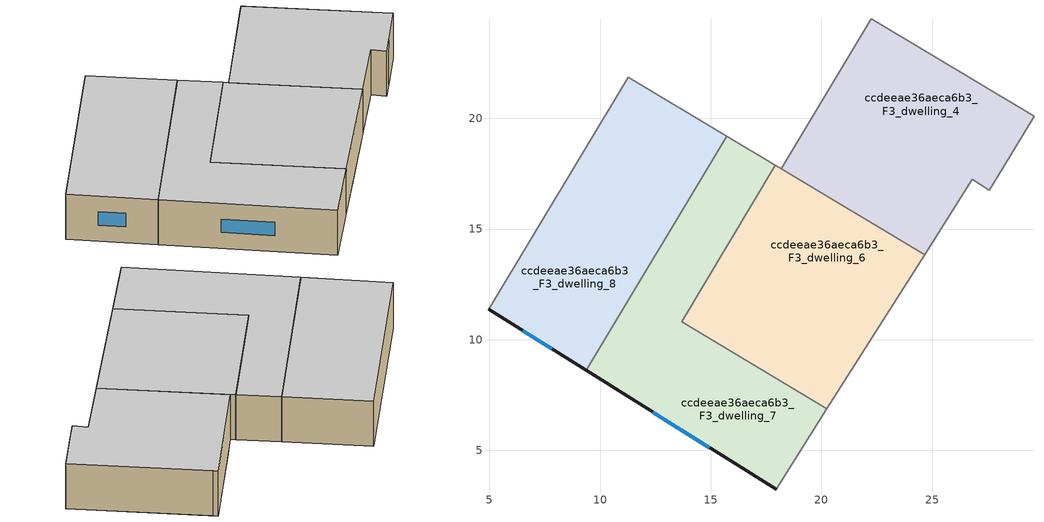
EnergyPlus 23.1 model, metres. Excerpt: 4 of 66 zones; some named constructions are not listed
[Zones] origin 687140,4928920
ccdeeae36aeca6b3_F3_dwelling_4
 floor to ccdeeae36aeca6b3_F2_dwelling_7 (EU_floor_Construction): 29.6,20.09 28.19,17.75 27.57,16.75 26.82,17.25 26.66,16.99 20.09,20.7 21.9,23.91 22.26,24.5 z9
 floor to ccdeeae36aeca6b3_F2_dwelling_8 (EU_floor_Construction): 26.66,16.99 24.65,13.83 18.35,17.62 20.09,20.7 z9
 floor to ccdeeae36aeca6b3_F2_dwelling_2 (EU_floor_Construction): 21.9,23.91 19.07,18.9 18.94,18.97 z9
 floor to ccdeeae36aeca6b3_F2_dwelling_3 (EU_floor_Construction): 19.07,18.9 18.35,17.62 18.18,17.72 18.94,18.97 z9
 wall adiabatic (EU_wall_Construction): 24.65,13.83 26.82,17.25 27.57,16.75 28.19,17.75 29.6,20.09 z9:12
 wall to ccdeeae36aeca6b3_F3_dwelling_5 (EU_wall_Construction): 22.26,24.5 18.18,17.72 z9:12
 wall to ccdeeae36aeca6b3_F3_dwelling_2 (EU_wall_Construction): 29.6,20.09 22.48,24.36 z9:12
 wall to ccdeeae36aeca6b3_F3_dwelling_6 (EU_wall_Construction): 18.18,17.72 24.65,13.83 z9:12
 wall to ccdeeae36aeca6b3_F3_dwelling_3 (EU_wall_Construction): 22.48,24.36 22.26,24.5 z9:12
 ceiling to ccdeeae36aeca6b3_F4_dwelling_4 (EU_floor_Construction): 27.57,16.75 28.19,17.75 29.6,20.09 22.26,24.5 18.18,17.72 24.65,13.83 26.82,17.25 z12
ccdeeae36aeca6b3_F3_dwelling_6
 floor to ccdeeae36aeca6b3_F2_dwelling_8 (EU_floor_Construction): 24.65,13.83 22.46,10.38 16.24,13.89 18.35,17.62 z9
 floor to ccdeeae36aeca6b3_F2_dwelling_4 (EU_floor_Construction): 15.66,12.87 14.29,10.45 13.68,10.82 15.1,13.19 z9
 floor to ccdeeae36aeca6b3_F2_dwelling_9 (EU_floor_Construction): 22.46,10.38 20.25,6.88 14.29,10.45 16.24,13.89 z9
 floor to ccdeeae36aeca6b3_F2_dwelling_3 (EU_floor_Construction): 18.35,17.62 15.66,12.87 15.1,13.19 17.92,17.88 z9
 wall to ccdeeae36aeca6b3_F3_dwelling_7 (EU_wall_Construction): 17.92,17.88 13.68,10.82 20.25,6.88 z9:12
 wall adiabatic (EU_wall_Construction): 20.25,6.88 24.65,13.83 z9:12
 wall to ccdeeae36aeca6b3_F3_dwelling_5 (EU_wall_Construction): 18.18,17.72 17.92,17.88 z9:12
 ceiling to ccdeeae36aeca6b3_F4_dwelling_6 (EU_floor_Construction): 20.25,6.88 24.65,13.83 17.92,17.88 13.68,10.82 z12
ccdeeae36aeca6b3_F3_dwelling_7
 floor to ccdeeae36aeca6b3_F2_dwelling_4 (EU_floor_Construction): 15.1,13.19 13.68,10.82 14.29,10.45 12.24,6.82 9.37,8.62 12.87,14.45 z9
 floor to ccdeeae36aeca6b3_F2_dwelling_9 (EU_floor_Construction): 20.25,6.88 17.94,3.25 12.24,6.82 14.29,10.45 z9
 floor to ccdeeae36aeca6b3_F2_dwelling_3 (EU_floor_Construction): 17.92,17.88 15.1,13.19 12.87,14.45 15.72,19.2 z9
 wall outside (EU_wall_Construction): 9.37,8.62 17.94,3.25 z9:12
 wall adiabatic (EU_wall_Construction): 17.94,3.25 20.25,6.88 z9:12
 wall to ccdeeae36aeca6b3_F3_dwelling_8 (EU_wall_Construction): 15.72,19.2 9.37,8.62 z9:12
 wall to ccdeeae36aeca6b3_F3_dwelling_5 (EU_wall_Construction): 17.92,17.88 15.72,19.2 z9:12
 window (EU_Window_Construction): 12.37,6.73 14.94,5.13 z10.05:10.95
 ceiling to ccdeeae36aeca6b3_F4_dwelling_7 (EU_floor_Construction): 17.94,3.25 20.25,6.88 13.68,10.82 17.92,17.88 15.72,19.2 9.37,8.62 z12
ccdeeae36aeca6b3_F3_dwelling_8
 floor to ccdeeae36aeca6b3_F2_dwelling_3 (EU_floor_Construction): 15.72,19.2 12.87,14.45 8.35,17.01 11.27,21.87 z9
 floor to ccdeeae36aeca6b3_F2_dwelling_4 (EU_floor_Construction): 12.87,14.45 9.37,8.62 4.95,11.38 8.35,17.01 z9
 wall outside (EU_wall_Construction): 4.95,11.38 9.37,8.62 z9:12
 wall adiabatic (EU_wall_Construction): 11.27,21.87 4.95,11.38 z9:12
 wall to ccdeeae36aeca6b3_F3_dwelling_5 (EU_wall_Construction): 15.72,19.2 11.27,21.87 z9:12
 window (EU_Window_Construction): 6.5,10.41 7.82,9.58 z10.05:10.95
 ceiling to ccdeeae36aeca6b3_F4_dwelling_8 (EU_floor_Construction): 9.37,8.62 15.72,19.2 11.27,21.87 4.95,11.38 z12
[SCHEDULE:FILE] Column Number=1; Rows to Skip at Top=0; Number of Hours of Data=8760; Column Separator=Comma; Interpolate to Timestep=No; Minutes per Item=60; Adjust Schedule for Daylight Savings=Yes
Name | File
EU_Step8_GainSchedule_ccdeeae36aeca6b3_F3_dwelling_5_f000 | ../../schedules/ccdeeae36aeca6b3/ccdeeae36aeca6b3_F3_dwelling_5_f000_gain.csv
EU_Step8_GainSchedule_ccdeeae36aeca6b3_F3_dwelling_6_f000 | ../../schedules/ccdeeae36aeca6b3/ccdeeae36aeca6b3_F3_dwelling_6_f000_gain.csv
EU_Step8_GainSchedule_ccdeeae36aeca6b3_F3_dwelling_7_f000 | ../../schedules/ccdeeae36aeca6b3/ccdeeae36aeca6b3_F3_dwelling_7_f000_gain.csv
EU_Step8_GainSchedule_ccdeeae36aeca6b3_F3_dwelling_8_f000 | ../../schedules/ccdeeae36aeca6b3/ccdeeae36aeca6b3_F3_dwelling_8_f000_gain.csv
EU_Step8_GainSchedule_ccdeeae36aeca6b3_F4_dwelling_0_f000 | ../../schedules/ccdeeae36aeca6b3/ccdeeae36aeca6b3_F4_dwelling_0_f000_gain.csv
EU_Step8_GainSchedule_ccdeeae36aeca6b3_F4_dwelling_1_f000 | ../../schedules/ccdeeae36aeca6b3/ccdeeae36aeca6b3_F4_dwelling_1_f000_gain.csv
EU_Step8_GainSchedule_ccdeeae36aeca6b3_F4_dwelling_2_f000 | ../../schedules/ccdeeae36aeca6b3/ccdeeae36aeca6b3_F4_dwelling_2_f000_gain.csv
EU_Step8_GainSchedule_ccdeeae36aeca6b3_F4_dwelling_3_f000 | ../../schedules/ccdeeae36aeca6b3/ccdeeae36aeca6b3_F4_dwelling_3_f000_gain.csv
EU_Step8_GainSchedule_ccdeeae36aeca6b3_F4_dwelling_4_f000 | ../../schedules/ccdeeae36aeca6b3/ccdeeae36aeca6b3_F4_dwelling_4_f000_gain.csv
EU_Step8_GainSchedule_ccdeeae36aeca6b3_F4_dwelling_5_f000 | ../../schedules/ccdeeae36aeca6b3/ccdeeae36aeca6b3_F4_dwelling_5_f000_gain.csv
EU_Step8_GainSchedule_ccdeeae36aeca6b3_F4_dwelling_6_f000 | ../../schedules/ccdeeae36aeca6b3/ccdeeae36aeca6b3_F4_dwelling_6_f000_gain.csv
EU_Step8_GainSchedule_ccdeeae36aeca6b3_F4_dwelling_7_f000 | ../../schedules/ccdeeae36aeca6b3/ccdeeae36aeca6b3_F4_dwelling_7_f000_gain.csv
EU_Step8_GainSchedule_ccdeeae36aeca6b3_F4_dwelling_8_f000 | ../../schedules/ccdeeae36aeca6b3/ccdeeae36aeca6b3_F4_dwelling_8_f000_gain.csv
EU_Step8_GainSchedule_ccdeeae36aeca6b3_F5_dwelling_0_f000 | ../../schedules/ccdeeae36aeca6b3/ccdeeae36aeca6b3_F5_dwelling_0_f000_gain.csv
EU_Step8_GainSchedule_ccdeeae36aeca6b3_F5_dwelling_1_f000 | ../../schedules/ccdeeae36aeca6b3/ccdeeae36aeca6b3_F5_dwelling_1_f000_gain.csv
EU_Step8_GainSchedule_ccdeeae36aeca6b3_F5_dwelling_2_f000 | ../../schedules/ccdeeae36aeca6b3/ccdeeae36aeca6b3_F5_dwelling_2_f000_gain.csv
EU_Step8_GainSchedule_ccdeeae36aeca6b3_F5_dwelling_3_f000 | ../../schedules/ccdeeae36aeca6b3/ccdeeae36aeca6b3_F5_dwelling_3_f000_gain.csv
EU_Step8_GainSchedule_ccdeeae36aeca6b3_F5_dwelling_4_f000 | ../../schedules/ccdeeae36aeca6b3/ccdeeae36aeca6b3_F5_dwelling_4_f000_gain.csv
EU_Step8_GainSchedule_ccdeeae36aeca6b3_F5_dwelling_5_f000 | ../../schedules/ccdeeae36aeca6b3/ccdeeae36aeca6b3_F5_dwelling_5_f000_gain.csv
EU_Step8_GainSchedule_ccdeeae36aeca6b3_F5_dwelling_6_f000 | ../../schedules/ccdeeae36aeca6b3/ccdeeae36aeca6b3_F5_dwelling_6_f000_gain.csv
EU_Step8_GainSchedule_ccdeeae36aeca6b3_F5_dwelling_7_f000 | ../../schedules/ccdeeae36aeca6b3/ccdeeae36aeca6b3_F5_dwelling_7_f000_gain.csv
EU_Step8_GainSchedule_ccdeeae36aeca6b3_F5_dwelling_8_f000 | ../../schedules/ccdeeae36aeca6b3/ccdeeae36aeca6b3_F5_dwelling_8_f000_gain.csv
EU_Step8_GainSchedule_ccdeeae36aeca6b3_F6_dwelling_0_f000 | ../../schedules/ccdeeae36aeca6b3/ccdeeae36aeca6b3_F6_dwelling_0_f000_gain.csv
EU_Step8_GainSchedule_ccdeeae36aeca6b3_F6_dwelling_1_f000 | ../../schedules/ccdeeae36aeca6b3/ccdeeae36aeca6b3_F6_dwelling_1_f000_gain.csv
EU_Step8_GainSchedule_ccdeeae36aeca6b3_F6_dwelling_2_f000 | ../../schedules/ccdeeae36aeca6b3/ccdeeae36aeca6b3_F6_dwelling_2_f000_gain.csv
EU_Step8_GainSchedule_ccdeeae36aeca6b3_F6_dwelling_3_f000 | ../../schedules/ccdeeae36aeca6b3/ccdeeae36aeca6b3_F6_dwelling_3_f000_gain.csv
EU_Step8_GainSchedule_ccdeeae36aeca6b3_F6_dwelling_4_f000 | ../../schedules/ccdeeae36aeca6b3/ccdeeae36aeca6b3_F6_dwelling_4_f000_gain.csv
EU_Step8_GainSchedule_ccdeeae36aeca6b3_F6_dwelling_5_f000 | ../../schedules/ccdeeae36aeca6b3/ccdeeae36aeca6b3_F6_dwelling_5_f000_gain.csv
EU_Step8_GainSchedule_ccdeeae36aeca6b3_F6_dwelling_6_f000 | ../../schedules/ccdeeae36aeca6b3/ccdeeae36aeca6b3_F6_dwelling_6_f000_gain.csv
EU_Step8_GainSchedule_ccdeeae36aeca6b3_F6_dwelling_7_f000 | ../../schedules/ccdeeae36aeca6b3/ccdeeae36aeca6b3_F6_dwelling_7_f000_gain.csv
EU_Step8_GainSchedule_ccdeeae36aeca6b3_F6_dwelling_8_f000 | ../../schedules/ccdeeae36aeca6b3/ccdeeae36aeca6b3_F6_dwelling_8_f000_gain.csv
